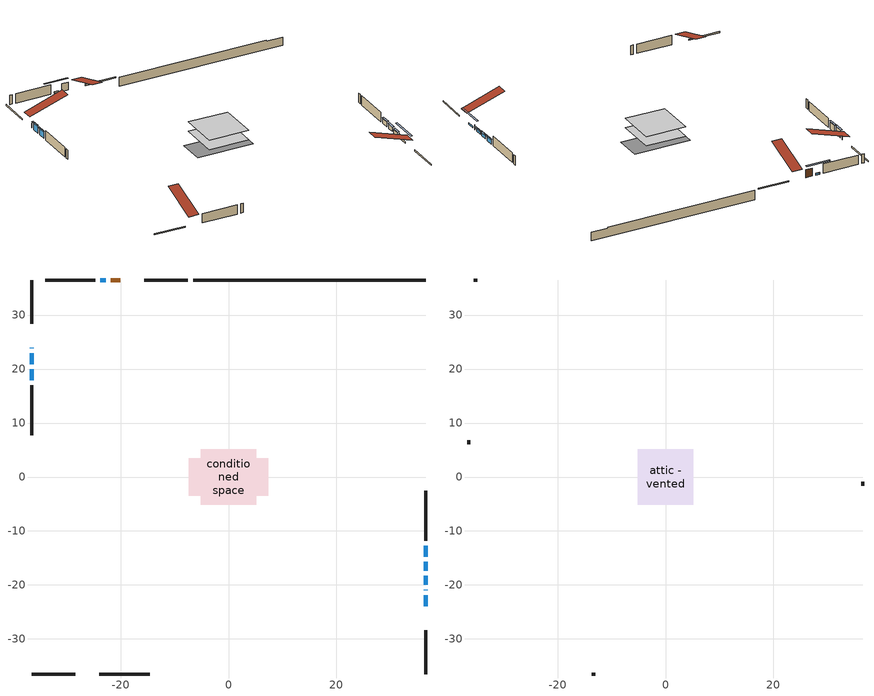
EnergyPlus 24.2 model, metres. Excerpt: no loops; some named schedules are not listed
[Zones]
conditioned space
 floor adiabatic (AdiabaticFloorConstruction): -5.16,-5.16 -5.16,5.16 5.16,5.16 5.16,-5.16 z0.61
 floor foundation (Slab1 construction): -7.32,-3.45 -7.32,3.45 7.32,3.45 7.32,-3.45 z-1.83
 wall outside (RimJoist1 construction): -7.51,36.5 -15.58,36.5 / -36.5,-36.5 -28.43,-36.5 / -36.5,36.5 -36.5,28.43 / 36.5,-36.5 36.5,-28.43 z0.61:0.91
 wall outside (AdiabaticWallConstruction 1): -20.09,36.5 -21.78,36.5 z0.61:2.64
 wall outside (AdiabaticWallConstruction): -36.5,23.92 -36.5,23.85 / 36.5,-20.96 36.5,-20.89 / 36.5,-14.75 36.5,-12.77 z0.61:1.83; 36.5,-23.92 36.5,-21.89 / -22.71,36.5 -23.73,36.5 z0.61:1.02; 36.5,-19.96 36.5,-18.28 z0.61:1.53; 36.5,-17.36 36.5,-15.68 z0.61:1.68; -36.5,22.92 -36.5,20.89 z0.61:2.54; -36.5,19.96 -36.5,17.93 z0.61:2.44
 wall outside (Wall1 construction): -24.66,36.5 -33.96,36.5 / -23.92,-36.5 -14.62,-36.5 / -36.5,17 -36.5,7.7 / 36.5,-11.84 36.5,-2.54 z0.61:3.05
 wall foundation (FoundationWall1 construction): -6.58,36.5,-1.83 -6.58,36.5,0.61 32.2,36.5,0.61 32.2,36.5,0.32 36.5,36.5,0.32 36.5,36.5,-1.83
 window (WindowConstruction 5): -36.5,23.92 -36.5,23.85 z0.61:1.83
 window (WindowConstruction 7): 36.5,-23.92 36.5,-21.89 z0.61:1.02
 window (WindowConstruction 8): -22.71,36.5 -23.73,36.5 z0.61:1.02
 window (WindowConstruction 6): 36.5,-20.96 36.5,-20.89 z0.61:1.83
 window (WindowConstruction): 36.5,-19.96 36.5,-18.28 z0.61:1.52
 window (WindowConstruction 1): 36.5,-17.35 36.5,-15.68 z0.61:1.68
 window (WindowConstruction 2): 36.5,-14.75 36.5,-12.77 z0.61:1.83
 window (WindowConstruction 3): -36.5,22.92 -36.5,20.89 z0.61:2.54
 window (WindowConstruction 4): -36.5,19.96 -36.5,17.93 z0.61:2.44
 door (Door): -20.09,36.5 -21.78,36.5 z0.61:2.64
 ceiling adiabatic (AdiabaticFloorConstruction): 5.16,-5.16 5.16,5.16 -5.16,5.16 -5.16,-5.16 z0.61
attic - vented
 floor to conditioned space (Floor1 construction Reversed): -5.16,-5.16 -5.16,5.16 5.16,5.16 5.16,-5.16 z3.05
 wall outside (Wall2 construction): -34.88,36.5 -35.57,36.5 / -13.69,-36.5 -13,-36.5 / -36.5,6.77 -36.5,6.08 / 36.5,-1.61 36.5,-0.92 z0.61:3.05
 roof outside (Roof1 construction): -19.16,36.5,3.05 -19.16,26.45,6.4 -16.51,26.45,6.4 -16.51,36.5,3.05; -24.85,-36.5,3.05 -24.85,-26.45,6.4 -27.5,-26.45,6.4 -27.5,-36.5,3.05; -36.5,24.85,3.05 -26.45,24.85,6.4 -26.45,27.5,6.4 -36.5,27.5,3.05; 36.5,-24.85,3.05 26.45,-24.85,6.4 26.45,-27.5,6.4 36.5,-27.5,3.05
shading: 36.5,-19.25 36.5,-26.56 36.91,-26.56 36.91,-19.25 z3.65; -26.37,36.5 -20.07,36.5 -20.07,36.91 -26.37,36.91 z3.65; 36.5,-18.08 36.5,-20.16 36.91,-20.16 36.91,-18.08 z1.73; 36.5,-15.48 36.5,-17.56 36.91,-17.56 36.91,-15.48 z1.88; 36.5,-12.57 36.5,-14.95 36.91,-14.95 36.91,-12.57 z2.03; -36.5,20.69 -36.5,23.12 -36.91,23.12 -36.91,20.69 z2.74; -36.5,17.73 -36.5,20.16 -36.91,20.16 -36.91,17.73 z2.64
[Building]
Building 1: Terrain=Suburbs
[Site:Location]
Edmonton Intl AP_AB: Latitude {deg}=53.31; Longitude {deg}=-113.58; Time Zone {hr}=-7; Elevation {m}=723; Keep Site Location Information=Yes
[Site:GroundTemperature:Shallow]
-1.56185, -3.61833, -3.78302, -2.80711, 1.11059, 5.01004, 8.39065, 10.5322, 10.7141, 8.97234, 5.67794, 1.89811
[Site:WaterMainsTemperature]
Calculation Method=Schedule; Temperature Schedule=mains temperature schedule
[Material] Roughness=Rough; Thermal Absorptance=0.9
Name | Thickness {m} | Conductivity {W/m-K} | Density {kg/m3} | Specific Heat {J/kg-K} | Solar Absorptance | Visible Absorptance
asphalt or fiberglass shingles | 0.00635 | 0.162714 | 1121.4 | 1465.45 | 0.4 | 0.4
ceiling loosefill ins | 0.254 | 0.0480833 | 16.02 | 1046.75 | 0.7 | 0.7
ceiling stud and cavity | 0.1397 | 0.0766543 | 65.682 | 1177.47 | 0.7 | 0.7
concrete 4.0 in. | 0.1016 | 1.803125 | 2242.8 | 837.4 | 0.7 | 0.7
concrete 8.0 in. | 0.2032 | 1.803125 | 2242.8 | 837.4 | 0.7 | 0.7
door material | 0.04445 | 0.053851 | 512.64 | 1214.23 | 0.7 | 0.7
exterior vertical ins | 0.0466048 | 0.029427 | 32.04 | 1214.23 | 0.7 | 0.7
floor covering | 0.0127 | 0.0433444 | 54.468 | 1339.84 | 0.6 | 0.6
floor rigid ins; wall rigid ins | 0.512978 | 0.029427 | 32.04 | 1214.23 | 0.7 | 0.7
floor stud and cavity | 0.1397 | 1.75129 | 37.0049 | 1207.88 | 0.7 | 0.7
furniture material conditioned space 1 | 0.1524 | 0.115458 | 640.8 | 1214.23 | 0.6 | 0.6
gypsum board | 0.0127 | 0.160291 | 801 | 837.4 | 0.6 | 0.6
gypsum board 1 | 0.0127 | 0.160291 | 801 | 837.4 | 0.7 | 0.7
osb sheathing 0.5 in. | 0.0127 | 0.115458 | 512.64 | 1214.23 | 0.7 | 0.7
osb sheathing 0.75 in. | 0.01905 | 0.115458 | 512.64 | 1214.23 | 0.7 | 0.7
osb sheathing 2.0 in. | 0.0508 | 0.115458 | 512.64 | 1214.23 | 0.7 | 0.7
rim joist rigid ins | 0.051816 | 0.029427 | 32.04 | 1214.23 | 0.7 | 0.7
rim joist stud and cavity | 0.0508 | 0.0449671 | 125.044 | 1163.47 | 0.6 | 0.6
wall stud and cavity | 0.1397 | 0.100175 | 139.0536 | 1170.24 | 0.7 | 0.7
wall stud and cavity 1 | 0.0889 | 6.1454 | 50.32683 | 1063.81 | 0.6 | 0.6
wall stud and cavity 2 | 0.0889 | 0.380278 | 52.3479 | 1209.89 | 0.7 | 0.7
wall stud and cavity 3 | 0.0889 | 0.391764 | 83.0341 | 1211.67 | 0.7 | 0.7
wood siding | 0.0254 | 0.102417 | 544.68 | 1172.36 | 0.4 | 0.4
wood siding 1 | 0.00254 | 0.102417 | 544.68 | 1172.36 | 0.4 | 0.4
wood siding 2; wood siding 3; wood siding 4 | 0.0254 | 0.102417 | 544.68 | 1172.36 | 0.7 | 0.7
[WindowMaterial:SimpleGlazingSystem]
Name | U-Factor {W/m2-K} | Solar Heat Gain Coefficient
WindowMaterial | 2.03897 | 0.44
WindowMaterial 1 | 2.01058 | 0.44
WindowMaterial 2 | 1.97424 | 0.45
WindowMaterial 3 | 2.00661 | 0.44
WindowMaterial 4 | 2.01115 | 0.44
WindowMaterial 5 | 3.16946 | 0.32
WindowMaterial 6 | 3.05533 | 0.41
[Construction]
AdiabaticFloorConstruction: floor stud and cavity, floor rigid ins, osb sheathing 0.75 in., floor covering
AdiabaticWallConstruction: wood siding 3, wall rigid ins, wall stud and cavity 2, gypsum board
AdiabaticWallConstruction 1: wood siding 4, wall rigid ins, wall stud and cavity 2, gypsum board
Door: door material
Floor1 construction Reversed: gypsum board, ceiling stud and cavity, ceiling loosefill ins
FoundationWall1 construction: concrete 8.0 in., gypsum board 1
furniture construction conditioned space 1: furniture material conditioned space 1
PartitionWallConstruction: gypsum board, wall stud and cavity 3, gypsum board
RimJoist1 construction: wood siding 2, rim joist rigid ins, osb sheathing 2.0 in., rim joist stud and cavity
Roof1 construction: asphalt or fiberglass shingles
Slab1 construction: concrete 4.0 in.
Wall1 construction: wood siding, osb sheathing 0.5 in., wall stud and cavity, gypsum board
Wall2 construction: wood siding 1, wall stud and cavity 1
WindowConstruction: WindowMaterial
WindowConstruction 1: WindowMaterial 1
WindowConstruction 2: WindowMaterial 2
WindowConstruction 3: WindowMaterial 3
WindowConstruction 4: WindowMaterial 4
WindowConstruction 5; WindowConstruction 6: WindowMaterial 5
WindowConstruction 7; WindowConstruction 8: WindowMaterial 6
[Zone] Multiplier=1; Part of Total Floor Area=Yes
Name | Volume {m3}
attic - vented | 57.9586
conditioned space | 529.3
[Space]
Name | Zone | Volume {m3}
attic - vented 1 | attic - vented | 57.9586
conditioned space 1 | conditioned space | 529.3
[ZoneInfiltration:EffectiveLeakageArea]
infil attic - vented 1: Zone or Space=attic - vented 1; Schedule=Always On Discrete; Effective Air Leakage Area {cm2}=3705.74; Stack Coefficient=0.000402596; Wind Coefficient=1.35567e-05
[ZoneMixing]
whole house fan mix: Zone or Space=attic - vented; Schedule=Always On Continuous; Design Flow Rate Calculation Method=Flow/Zone; Design Flow Rate {m3/s}=0; Source Zone or Space=conditioned space
[SurfaceProperty:ExposedFoundationPerimeter]
Slab1: Exposed Perimeter Calculation Method=TotalExposedPerimeter; Total Exposed Perimeter {m}=43.08
[InternalMass] Zone or ZoneList=conditioned space; Space or SpaceList=conditioned space 1
Name | Construction | Surface Area {m2}
furniture mass conditioned space 1 | furniture construction conditioned space 1 | 83.0003
partition wall mass | PartitionWallConstruction | 207.501
[Lights]
interior lighting: Zone or ZoneList or Space or SpaceList=conditioned space 1; Schedule=interior lighting schedule; Design Level Calculation Method=LightingLevel; Lighting Level {W}=343.2; Return Air Fraction=0; Fraction Radiant=0.6; Fraction Visible=0.2; Fraction Replaceable=1
[People]
occupants: Zone or ZoneList or Space or SpaceList=conditioned space 1; Number of People Schedule=occupants schedule; Number of People Calculation Method=People; Number of People=3; Fraction Radiant=0.314171; Sensible Heat Fraction=0.56303; Activity Level Schedule=occupants activity schedule; Carbon Dioxide Generation Rate {m3/s-W}=0; Enable ASHRAE 55 Comfort Warnings=No; Mean Radiant Temperature Calculation Type=EnclosureAveraged
[ElectricEquipment] Zone or ZoneList or Space or SpaceList=conditioned space 1; Design Level Calculation Method=EquipmentLevel
Name | Schedule | Design Level {W} | Fraction Latent | Fraction Radiant | Fraction Lost
clothes dryer | clothes dryer schedule | 140.772 | 0.015 | 0.081 | 0.85
clothes washer | clothes washer schedule | 32.1985 | 0.03 | 0.162 | 0.7
cooking range | cooking range schedule | 215.147 | 0.08 | 0.432 | 0.2
dishwasher | dishwasher schedule | 66.8632 | 0.3 | 0.18 | 0.4
fridge | fridge schedule | 72.9452 | 0 | 0.6 | 0
mech vent bath fan 0 | mech vent bath fan 0 schedule | 50.2 | 0 | 0 | 1
mech vent bath fan 1 | mech vent bath fan 1 schedule | 50.2 | 0 | 0 | 1
mech vent house fan | mech vent house fan schedule | 0 | 0 | 0 | 1
mech vent house fan cfis | mech vent house fan cfis schedule | 0 | 0 | 0 | 0
mech vent range fan 0 | mech vent range fan 0 schedule | 57 | 0 | 0 | 1
misc plug loads | misc plug loads schedule | 494.7 | 0.045 | 0.513 | 0.1
whole house fan | Always On Discrete | 0 | 0 | 0 | 1
[OtherEquipment] Zone or ZoneList or Space or SpaceList=conditioned space 1; Design Level Calculation Method=EquipmentLevel
Name | Fuel Type | Schedule | Design Level {W} | Fraction Latent | Fraction Radiant | Fraction Lost
clothes dryer 1 | Electricity | clothes dryer schedule | 0 | 0.015 | 0.081 | 0.85
cooking range 1 | Electricity | cooking range schedule | 0 | 0.08 | 0.432 | 0.2
general water use latent | None | general water use schedule | 62.594 | 1 | 0 | 0
general water use sensible | None | general water use schedule | -61.6891 | 0 | 0.6 | 0
mech vent house fan latent load | None | Always On Discrete | 0 | 1 | 0 | 0
mech vent house fan sensible load | None | Always On Discrete | 0 | 0 | 0 | 0
water heater energy adjustment1 | NaturalGas | Always On Discrete | 0.01 | 0 | 0 | 1
[ZoneInfiltration:DesignFlowRate] Zone or ZoneList or Space or SpaceList=conditioned space 1; Schedule=Always On Discrete; Design Flow Rate Calculation Method=Flow/Zone; Design Flow Rate {m3/s}=0
infil flow; natural vent flow; whole house fan flow
[AvailabilityManager:Scheduled]
furnace airloop Availability Manager: Schedule=Always On Discrete
[Foundation:Kiva]
Foundation Kiva 1: Initial Indoor Air Temperature {C}=18; Wall Height Above Grade {m}=0.609996; Wall Depth Below Slab {m}=0.2032; Custom Block Material Name 1=exterior vertical ins; Custom Block Depth 1 {m}=2.43998; Custom Block X Position 1 {m}=0.2159; Custom Block Z Position 1 {m}=0
[Foundation:Kiva:Settings]
Soil Conductivity {W/m-K}=0.849921; Soil Density {kg/m3}=1842.3; Soil Specific Heat {J/kg-K}=418.7; Ground Solar Absorptivity=0.9; Ground Thermal Absorptivity=0.9; Ground Surface Roughness {m}=0.03; Far-Field Width {m}=40; Deep-Ground Boundary Condition=ZeroFlux; Deep-Ground Depth {m}=40; Minimum Cell Dimension {m}=0.2; Maximum Cell Growth Coefficient=3; Simulation Timestep=Timestep
[Exterior:Lights]
exterior lighting: Schedule=exterior lighting schedule; Design Level {W}=75.6
[EnergyManagementSystem:GlobalVariable]
furnace_airloop_Fan_RTF
infil_program_Qfan
infil_program_Qinf
natural_vent_program_Qnv
natural_vent_program_Qwhf
[EnergyManagementSystem:Sensor]
Name | Output:Variable or Output:Meter Index Key | Output:Variable or Output:Meter
airflow_gain | infil flow | Infiltration Sensible Heat Gain Energy
airflow_gain_1 | natural vent flow | Infiltration Sensible Heat Gain Energy
airflow_gain_2 | whole house fan flow | Infiltration Sensible Heat Gain Energy
airflow_loss | infil flow | Infiltration Sensible Heat Loss Energy
airflow_loss_1 | natural vent flow | Infiltration Sensible Heat Loss Energy
airflow_loss_2 | whole house fan flow | Infiltration Sensible Heat Loss Energy
clg_load_cond |  | Cooling:EnergyTransfer:Zone:CONDITIONED SPACE
clg_sp_s; clg_sp_s_1 | cooling setpoint | Schedule Value
clothes_dryer_exhaust_0_sch_s | clothes dryer exhaust 0 schedule | Schedule Value
cool_season | cooling season schedule | Schedule Value
htg_load_cond |  | Heating:EnergyTransfer:Zone:CONDITIONED SPACE
htg_sp_s; htg_sp_s_1 | heating setpoint | Schedule Value
ig_ee_conv | clothes dryer | Electric Equipment Convective Heating Energy
ig_ee_conv_2 | cooking range | Electric Equipment Convective Heating Energy
ig_ee_conv_4 | fridge | Electric Equipment Convective Heating Energy
ig_ee_conv_5 | misc plug loads | Electric Equipment Convective Heating Energy
ig_ee_conv_6 | whole house fan | Electric Equipment Convective Heating Energy
ig_ee_rad | clothes dryer | Electric Equipment Radiant Heating Energy
ig_ee_rad_2 | cooking range | Electric Equipment Radiant Heating Energy
ig_ee_rad_4 | fridge | Electric Equipment Radiant Heating Energy
ig_ee_rad_5 | misc plug loads | Electric Equipment Radiant Heating Energy
ig_ee_rad_6 | whole house fan | Electric Equipment Radiant Heating Energy
ig_lgt_conv | interior lighting | Lights Convective Heating Energy
ig_lgt_rad | interior lighting | Lights Radiant Heating Energy
ig_lgt_vis | interior lighting | Lights Visible Radiation Heating Energy
ig_oe_conv | clothes dryer 1 | Other Equipment Convective Heating Energy
ig_oe_conv_1 | cooking range 1 | Other Equipment Convective Heating Energy
ig_oe_conv_2 | general water use latent | Other Equipment Convective Heating Energy
ig_oe_conv_3 | general water use sensible | Other Equipment Convective Heating Energy
ig_oe_conv_4 | water heater energy adjustment1 | Other Equipment Convective Heating Energy
ig_oe_rad | clothes dryer 1 | Other Equipment Radiant Heating Energy
ig_oe_rad_1 | cooking range 1 | Other Equipment Radiant Heating Energy
ig_oe_rad_2 | general water use latent | Other Equipment Radiant Heating Energy
ig_oe_rad_3 | general water use sensible | Other Equipment Radiant Heating Energy
ig_oe_rad_4 | water heater energy adjustment1 | Other Equipment Radiant Heating Energy
ig_ppl_conv | occupants | People Convective Heating Energy
ig_ppl_rad | occupants | People Radiant Heating Energy
im_conv | furniture mass conditioned space 1 | Surface Inside Face Convection Heat Gain Energy
im_conv_1 | partition wall mass | Surface Inside Face Convection Heat Gain Energy
im_ig | furniture mass conditioned space 1 | Surface Inside Face Internal Gains Radiation Heat Gain Energy
im_ig_1 | partition wall mass | Surface Inside Face Internal Gains Radiation Heat Gain Energy
im_lgt | furniture mass conditioned space 1 | Surface Inside Face Lights Radiation Heat Gain Energy
im_lgt_1 | partition wall mass | Surface Inside Face Lights Radiation Heat Gain Energy
im_sol | furniture mass conditioned space 1 | Surface Inside Face Solar Radiation Heat Gain Energy
im_sol_1 | partition wall mass | Surface Inside Face Solar Radiation Heat Gain Energy
im_surf | furniture mass conditioned space 1 | Surface Inside Face Net Surface Thermal Radiation Heat Gain Energy
im_surf_1 | partition wall mass | Surface Inside Face Net Surface Thermal Radiation Heat Gain Energy
mech_vent_bath_fan_0_sch_s | mech vent bath fan 0 schedule | Schedule Value
mech_vent_bath_fan_1_sch_s | mech vent bath fan 1 schedule | Schedule Value
mech_vent_range_fan_0_sch_s | mech vent range fan 0 schedule | Schedule Value
mv_conv | mech vent bath fan 0 | Electric Equipment Convective Heating Energy
mv_conv_1 | mech vent bath fan 1 | Electric Equipment Convective Heating Energy
mv_conv_2 | mech vent house fan | Electric Equipment Convective Heating Energy
mv_conv_3 | mech vent house fan cfis | Electric Equipment Convective Heating Energy
mv_conv_4 | mech vent range fan 0 | Electric Equipment Convective Heating Energy
mv_conv_5 | mech vent house fan latent load | Other Equipment Convective Heating Energy
mv_conv_6 | mech vent house fan sensible load | Other Equipment Convective Heating Energy
mv_rad | mech vent bath fan 0 | Electric Equipment Radiant Heating Energy
mv_rad_1 | mech vent bath fan 1 | Electric Equipment Radiant Heating Energy
mv_rad_2 | mech vent house fan | Electric Equipment Radiant Heating Energy
mv_rad_3 | mech vent house fan cfis | Electric Equipment Radiant Heating Energy
mv_rad_4 | mech vent range fan 0 | Electric Equipment Radiant Heating Energy
mv_rad_5 | mech vent house fan latent load | Other Equipment Radiant Heating Energy
mv_rad_6 | mech vent house fan sensible load | Other Equipment Radiant Heating Energy
natural_vent_s | natural vent schedule | Schedule Value
out_pb_s |  | Site Outdoor Air Barometric Pressure
out_wt_s |  | Site Outdoor Air Humidity Ratio
site_vw_s |  | Site Wind Speed
ss_back_out | Window1 | Surface Window Shortwave from Zone Back Out Window Heat Transfer Rate
ss_back_out_1 | Window10 | Surface Window Shortwave from Zone Back Out Window Heat Transfer Rate
ss_back_out_2 | Window12 | Surface Window Shortwave from Zone Back Out Window Heat Transfer Rate
ss_back_out_3 | Window2 | Surface Window Shortwave from Zone Back Out Window Heat Transfer Rate
ss_back_out_4 | Window3 | Surface Window Shortwave from Zone Back Out Window Heat Transfer Rate
ss_back_out_5 | Window4 | Surface Window Shortwave from Zone Back Out Window Heat Transfer Rate
ss_back_out_6 | Window5 | Surface Window Shortwave from Zone Back Out Window Heat Transfer Rate
ss_back_out_7 | Window6 | Surface Window Shortwave from Zone Back Out Window Heat Transfer Rate
ss_back_out_8 | Window8 | Surface Window Shortwave from Zone Back Out Window Heat Transfer Rate
ss_conv | Door1 | Surface Inside Face Convection Heat Gain Energy
ss_conv_1 | Window1 | Surface Inside Face Convection Heat Gain Energy
ss_conv_2 | Window10 | Surface Inside Face Convection Heat Gain Energy
ss_conv_3 | Window12 | Surface Inside Face Convection Heat Gain Energy
ss_conv_4 | Window2 | Surface Inside Face Convection Heat Gain Energy
ss_conv_5 | Window3 | Surface Inside Face Convection Heat Gain Energy
ss_conv_6 | Window4 | Surface Inside Face Convection Heat Gain Energy
ss_conv_7 | Window5 | Surface Inside Face Convection Heat Gain Energy
ss_conv_8 | Window6 | Surface Inside Face Convection Heat Gain Energy
ss_conv_9 | Window8 | Surface Inside Face Convection Heat Gain Energy
ss_ig | Door1 | Surface Inside Face Internal Gains Radiation Heat Gain Energy
ss_ig_1 | Window1 | Surface Inside Face Internal Gains Radiation Heat Gain Energy
ss_ig_2 | Window10 | Surface Inside Face Internal Gains Radiation Heat Gain Energy
ss_ig_3 | Window12 | Surface Inside Face Internal Gains Radiation Heat Gain Energy
ss_ig_4 | Window2 | Surface Inside Face Internal Gains Radiation Heat Gain Energy
ss_ig_5 | Window3 | Surface Inside Face Internal Gains Radiation Heat Gain Energy
ss_ig_6 | Window4 | Surface Inside Face Internal Gains Radiation Heat Gain Energy
ss_ig_7 | Window5 | Surface Inside Face Internal Gains Radiation Heat Gain Energy
ss_ig_8 | Window6 | Surface Inside Face Internal Gains Radiation Heat Gain Energy
ss_ig_9 | Window8 | Surface Inside Face Internal Gains Radiation Heat Gain Energy
ss_lgt | Door1 | Surface Inside Face Lights Radiation Heat Gain Energy
ss_sol | Door1 | Surface Inside Face Solar Radiation Heat Gain Energy
ss_surf | Door1 | Surface Inside Face Net Surface Thermal Radiation Heat Gain Energy
ss_surf_1 | Window1 | Surface Inside Face Net Surface Thermal Radiation Heat Gain Energy
ss_surf_2 | Window10 | Surface Inside Face Net Surface Thermal Radiation Heat Gain Energy
ss_surf_3 | Window12 | Surface Inside Face Net Surface Thermal Radiation Heat Gain Energy
ss_surf_4 | Window2 | Surface Inside Face Net Surface Thermal Radiation Heat Gain Energy
ss_surf_5 | Window3 | Surface Inside Face Net Surface Thermal Radiation Heat Gain Energy
ss_surf_6 | Window4 | Surface Inside Face Net Surface Thermal Radiation Heat Gain Energy
ss_surf_7 | Window5 | Surface Inside Face Net Surface Thermal Radiation Heat Gain Energy
ss_surf_8 | Window6 | Surface Inside Face Net Surface Thermal Radiation Heat Gain Energy
ss_surf_9 | Window8 | Surface Inside Face Net Surface Thermal Radiation Heat Gain Energy
ss_trans_in | Window1 | Surface Window Transmitted Solar Radiation Rate
ss_trans_in_1 | Window10 | Surface Window Transmitted Solar Radiation Rate
ss_trans_in_2 | Window12 | Surface Window Transmitted Solar Radiation Rate
ss_trans_in_3 | Window2 | Surface Window Transmitted Solar Radiation Rate
ss_trans_in_4 | Window3 | Surface Window Transmitted Solar Radiation Rate
ss_trans_in_5 | Window4 | Surface Window Transmitted Solar Radiation Rate
ss_trans_in_6 | Window5 | Surface Window Transmitted Solar Radiation Rate
ss_trans_in_7 | Window6 | Surface Window Transmitted Solar Radiation Rate
ss_trans_in_8 | Window8 | Surface Window Transmitted Solar Radiation Rate
ss_trans_out | Window1 | Surface Inside Face Initial Transmitted Diffuse Transmitted Out Window Solar Radiation Rate
ss_trans_out_1 | Window10 | Surface Inside Face Initial Transmitted Diffuse Transmitted Out Window Solar Radiation Rate
ss_trans_out_2 | Window12 | Surface Inside Face Initial Transmitted Diffuse Transmitted Out Window Solar Radiation Rate
ss_trans_out_3 | Window2 | Surface Inside Face Initial Transmitted Diffuse Transmitted Out Window Solar Radiation Rate
ss_trans_out_4 | Window3 | Surface Inside Face Initial Transmitted Diffuse Transmitted Out Window Solar Radiation Rate
ss_trans_out_5 | Window4 | Surface Inside Face Initial Transmitted Diffuse Transmitted Out Window Solar Radiation Rate
ss_trans_out_6 | Window5 | Surface Inside Face Initial Transmitted Diffuse Transmitted Out Window Solar Radiation Rate
ss_trans_out_7 | Window6 | Surface Inside Face Initial Transmitted Diffuse Transmitted Out Window Solar Radiation Rate
ss_trans_out_8 | Window8 | Surface Inside Face Initial Transmitted Diffuse Transmitted Out Window Solar Radiation Rate
s_conv | Floor1 | Surface Inside Face Convection Heat Gain Energy
s_conv_1 | FoundationWall1 | Surface Inside Face Convection Heat Gain Energy
s_conv_10 | Wall1:180 | Surface Inside Face Convection Heat Gain Energy
s_conv_11 | Wall1:270 | Surface Inside Face Convection Heat Gain Energy
s_conv_12 | Wall1:90 | Surface Inside Face Convection Heat Gain Energy
s_conv_2 | inferred conditioned ceiling | Surface Inside Face Convection Heat Gain Energy
s_conv_3 | inferred conditioned floor | Surface Inside Face Convection Heat Gain Energy
s_conv_4 | RimJoist1:0 | Surface Inside Face Convection Heat Gain Energy
s_conv_5 | RimJoist1:180 | Surface Inside Face Convection Heat Gain Energy
s_conv_6 | RimJoist1:270 | Surface Inside Face Convection Heat Gain Energy
s_conv_7 | RimJoist1:90 | Surface Inside Face Convection Heat Gain Energy
s_conv_8 | Slab1 | Surface Inside Face Convection Heat Gain Energy
s_conv_9 | Wall1:0 | Surface Inside Face Convection Heat Gain Energy
s_ig | Floor1 | Surface Inside Face Internal Gains Radiation Heat Gain Energy
s_ig_1 | FoundationWall1 | Surface Inside Face Internal Gains Radiation Heat Gain Energy
s_ig_10 | Wall1:180 | Surface Inside Face Internal Gains Radiation Heat Gain Energy
s_ig_11 | Wall1:270 | Surface Inside Face Internal Gains Radiation Heat Gain Energy
s_ig_12 | Wall1:90 | Surface Inside Face Internal Gains Radiation Heat Gain Energy
s_ig_2 | inferred conditioned ceiling | Surface Inside Face Internal Gains Radiation Heat Gain Energy
s_ig_3 | inferred conditioned floor | Surface Inside Face Internal Gains Radiation Heat Gain Energy
s_ig_4 | RimJoist1:0 | Surface Inside Face Internal Gains Radiation Heat Gain Energy
s_ig_5 | RimJoist1:180 | Surface Inside Face Internal Gains Radiation Heat Gain Energy
s_ig_6 | RimJoist1:270 | Surface Inside Face Internal Gains Radiation Heat Gain Energy
s_ig_7 | RimJoist1:90 | Surface Inside Face Internal Gains Radiation Heat Gain Energy
s_ig_8 | Slab1 | Surface Inside Face Internal Gains Radiation Heat Gain Energy
s_ig_9 | Wall1:0 | Surface Inside Face Internal Gains Radiation Heat Gain Energy
s_lgt | Floor1 | Surface Inside Face Lights Radiation Heat Gain Energy
s_lgt_1 | FoundationWall1 | Surface Inside Face Lights Radiation Heat Gain Energy
s_lgt_10 | Wall1:180 | Surface Inside Face Lights Radiation Heat Gain Energy
s_lgt_11 | Wall1:270 | Surface Inside Face Lights Radiation Heat Gain Energy
s_lgt_12 | Wall1:90 | Surface Inside Face Lights Radiation Heat Gain Energy
s_lgt_2 | inferred conditioned ceiling | Surface Inside Face Lights Radiation Heat Gain Energy
s_lgt_3 | inferred conditioned floor | Surface Inside Face Lights Radiation Heat Gain Energy
s_lgt_4 | RimJoist1:0 | Surface Inside Face Lights Radiation Heat Gain Energy
s_lgt_5 | RimJoist1:180 | Surface Inside Face Lights Radiation Heat Gain Energy
s_lgt_6 | RimJoist1:270 | Surface Inside Face Lights Radiation Heat Gain Energy
s_lgt_7 | RimJoist1:90 | Surface Inside Face Lights Radiation Heat Gain Energy
